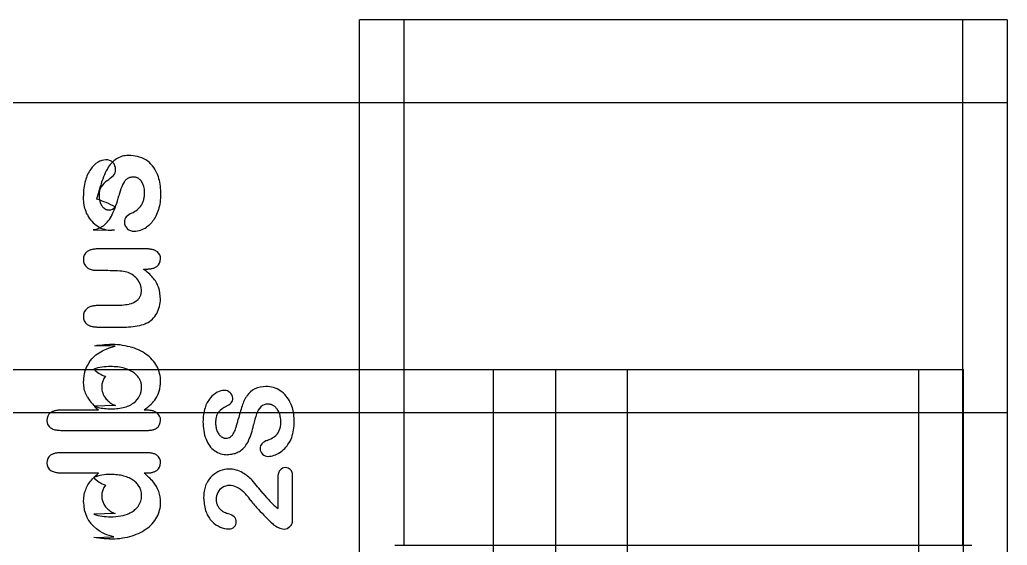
# Model space of a CAD drawing. Extents: x 0 to 171, y 0 to 414.
# Drawn here: x 122.68 to 144.65, y 181.44 to 193.13 of the extents above; entities that cross this region are included whole.
import ezdxf

# ---------------------------------------------------------------- set-up
doc = ezdxf.new("R2010")
doc.units = 0
doc.layers.add('-15N-THT. THIẾT BỊ ĐÓNG MỞ', color=40, linetype='CONTINUOUS')

# ---------------------------------------------------------------- blocks, each defined once
blk = doc.blocks.new('06 - N - SC VSD ATV630U75~D11N4')
at = {"layer": '-15N-THT. THIẾT BỊ ĐÓNG MỞ'}
for p, q in [((44.734, -13.819), (44.734, -13.819)), ((59.15, -13.819), (44.734, -13.819)), ((44.734, -40.166), (44.734, -13.819)), ((45.728, -25.513), (45.728, -13.819)), ((58.156, -13.819), (58.156, -25.513)), ((59.15, -13.819), (59.15, -13.819)), ((59.15, -13.819), (59.15, -37.18)), ((59.15, -15.669), (-59.15, -15.669)), ((59.15, -15.669), (59.15, -15.669)), ((39.33, -16.916), (39.33, -16.916)), ((39.596, -16.84), (39.596, -16.84)), ((38.919, -16.989), (38.919, -16.989)), ((39.095, -16.935), (39.095, -16.935)), ((39.126, -17.136), (39.126, -17.136)), ((39.249, -16.993), (39.249, -16.993)), ((39.983, -16.94), (39.983, -16.94)), ((38.755, -17.145), (38.755, -17.145)), ((39.261, -17.283), (39.261, -17.283)), ((39.309, -17.153), (39.309, -17.153)), ((39.566, -17.358), (39.556, -17.365)), ((39.576, -17.352), (39.566, -17.358)), ((39.587, -17.346), (39.576, -17.352)), ((39.598, -17.341), (39.587, -17.346)), ((39.61, -17.336), (39.598, -17.341)), ((39.622, -17.332), (39.61, -17.336)), ((39.634, -17.329), (39.622, -17.332)), ((39.647, -17.326), (39.634, -17.329)), ((39.66, -17.323), (39.647, -17.326)), ((39.674, -17.321), (39.66, -17.323)), ((39.688, -17.32), (39.674, -17.321)), ((39.702, -17.319), (39.688, -17.32)), ((39.716, -17.319), (39.702, -17.319)), ((39.728, -17.319), (39.716, -17.319)), ((39.716, -17.319), (39.716, -17.319)), ((39.741, -17.321), (39.728, -17.319)), ((39.753, -17.323), (39.741, -17.321)), ((39.766, -17.326), (39.753, -17.323)), ((39.778, -17.33), (39.766, -17.326)), ((39.79, -17.335), (39.778, -17.33)), ((39.801, -17.341), (39.79, -17.335)), ((39.813, -17.347), (39.801, -17.341)), ((39.824, -17.354), (39.813, -17.347)), ((39.834, -17.363), (39.824, -17.354)), ((40.227, -17.233), (40.242, -17.271)), ((40.227, -17.233), (40.227, -17.233)), ((40.242, -17.271), (40.256, -17.31)), ((40.256, -17.31), (40.267, -17.35)), ((40.267, -17.35), (40.278, -17.392)), ((38.637, -17.398), (38.637, -17.398)), ((38.972, -17.565), (38.965, -17.582)), ((38.98, -17.55), (38.972, -17.565)), ((38.979, -17.508), (38.979, -17.508)), ((38.989, -17.535), (38.98, -17.55)), ((38.989, -17.535), (38.989, -17.535)), ((39.117, -17.404), (39.117, -17.404)), ((39.446, -17.536), (39.428, -17.582)), ((39.465, -17.492), (39.446, -17.536)), ((39.485, -17.452), (39.465, -17.492)), ((39.506, -17.418), (39.485, -17.452)), ((39.513, -17.408), (39.506, -17.418)), ((39.506, -17.418), (39.506, -17.418)), ((39.521, -17.398), (39.513, -17.408)), ((39.529, -17.389), (39.521, -17.398)), ((39.537, -17.381), (39.529, -17.389)), ((39.546, -17.373), (39.537, -17.381)), ((39.556, -17.365), (39.546, -17.373)), ((39.845, -17.372), (39.834, -17.363)), ((39.855, -17.381), (39.845, -17.372)), ((39.865, -17.392), (39.855, -17.381)), ((39.875, -17.403), (39.865, -17.392)), ((39.884, -17.414), (39.875, -17.403)), ((39.884, -17.414), (39.884, -17.414)), ((40.278, -17.392), (40.287, -17.434)), ((40.287, -17.434), (40.294, -17.477)), ((40.294, -17.477), (40.3, -17.521)), ((40.3, -17.521), (40.304, -17.565)), ((40.304, -17.565), (40.307, -17.61)), ((38.593, -17.781), (38.592, -17.74)), ((38.592, -17.74), (38.592, -17.74)), ((38.595, -17.822), (38.593, -17.781)), ((38.942, -17.697), (38.941, -17.719)), ((38.941, -17.719), (38.941, -17.74)), ((38.941, -17.74), (38.941, -17.74)), ((38.944, -17.677), (38.942, -17.697)), ((38.946, -17.656), (38.944, -17.677)), ((38.95, -17.636), (38.946, -17.656)), ((38.954, -17.618), (38.95, -17.636)), ((38.959, -17.599), (38.954, -17.618)), ((38.965, -17.582), (38.959, -17.599)), ((39.395, -17.685), (39.379, -17.74)), ((39.379, -17.74), (39.379, -17.74)), ((39.411, -17.632), (39.395, -17.685)), ((39.428, -17.582), (39.411, -17.632)), ((39.941, -17.805), (39.945, -17.785)), ((39.945, -17.785), (39.948, -17.765)), ((39.948, -17.765), (39.951, -17.744)), ((39.951, -17.744), (39.953, -17.722)), ((39.953, -17.722), (39.955, -17.7)), ((39.955, -17.678), (39.956, -17.656)), ((39.955, -17.7), (39.955, -17.678)), ((39.956, -17.656), (39.956, -17.656)), ((40.307, -17.791), (40.304, -17.835)), ((40.307, -17.61), (40.309, -17.656)), ((40.309, -17.747), (40.307, -17.791)), ((40.309, -17.656), (40.31, -17.702)), ((40.31, -17.702), (40.309, -17.747)), ((40.31, -17.702), (40.31, -17.702)), ((38.599, -17.862), (38.595, -17.822)), ((38.603, -17.902), (38.599, -17.862)), ((38.61, -17.941), (38.603, -17.902)), ((38.618, -17.979), (38.61, -17.941)), ((38.627, -18.016), (38.618, -17.979)), ((38.638, -18.052), (38.627, -18.016)), ((38.89, -17.811), (38.89, -17.811)), ((39.004, -17.962), (39.011, -17.971)), ((39.004, -17.962), (39.004, -17.962)), ((39.011, -17.971), (39.017, -17.979)), ((39.017, -17.979), (39.024, -17.987)), ((39.024, -17.987), (39.031, -17.994)), ((39.031, -17.994), (39.039, -18.001)), ((39.039, -18.001), (39.046, -18.008)), ((39.046, -18.008), (39.054, -18.014)), ((39.054, -18.014), (39.062, -18.02)), ((39.303, -17.985), (39.303, -17.985)), ((39.884, -17.944), (39.893, -17.929)), ((39.884, -17.944), (39.884, -17.944)), ((39.893, -17.929), (39.902, -17.913)), ((39.902, -17.913), (39.91, -17.897)), ((39.91, -17.897), (39.918, -17.88)), ((39.918, -17.88), (39.925, -17.862)), ((39.925, -17.862), (39.931, -17.844)), ((39.931, -17.844), (39.936, -17.825)), ((39.936, -17.825), (39.941, -17.805)), ((40.275, -18.003), (40.264, -18.043)), ((40.284, -17.962), (40.275, -18.003)), ((40.292, -17.921), (40.284, -17.962)), ((40.299, -17.878), (40.292, -17.921)), ((40.304, -17.835), (40.299, -17.878)), ((38.651, -18.088), (38.638, -18.052)), ((38.665, -18.123), (38.651, -18.088)), ((38.681, -18.156), (38.665, -18.123)), ((38.681, -18.156), (38.681, -18.156)), ((39.062, -18.02), (39.07, -18.025)), ((39.07, -18.025), (39.078, -18.03)), ((39.078, -18.03), (39.087, -18.034)), ((39.087, -18.034), (39.095, -18.038)), ((39.095, -18.038), (39.104, -18.041)), ((39.104, -18.041), (39.113, -18.044)), ((39.113, -18.044), (39.123, -18.046)), ((39.123, -18.046), (39.132, -18.048)), ((39.132, -18.048), (39.141, -18.049)), ((39.141, -18.049), (39.151, -18.05)), ((39.151, -18.05), (39.161, -18.05)), ((39.161, -18.05), (39.161, -18.05)), ((39.234, -18.154), (39.234, -18.154)), ((39.548, -18.203), (39.548, -18.203)), ((39.666, -18.123), (39.666, -18.123)), ((40.188, -18.218), (40.17, -18.247)), ((40.204, -18.188), (40.188, -18.218)), ((40.22, -18.156), (40.204, -18.188)), ((40.236, -18.119), (40.22, -18.156)), ((40.22, -18.156), (40.22, -18.156)), ((40.251, -18.082), (40.236, -18.119)), ((40.264, -18.043), (40.251, -18.082)), ((38.912, -18.416), (38.912, -18.416)), ((38.955, -18.455), (38.928, -18.467)), ((38.981, -18.441), (38.955, -18.455)), ((39.006, -18.426), (38.981, -18.441)), ((39.03, -18.409), (39.006, -18.426)), ((39.03, -18.409), (39.03, -18.409)), ((39.506, -18.322), (39.506, -18.322)), ((40.022, -18.418), (39.996, -18.436)), ((39.996, -18.436), (39.996, -18.436)), ((40.046, -18.398), (40.022, -18.418)), ((40.069, -18.376), (40.046, -18.398)), ((40.091, -18.353), (40.069, -18.376)), ((40.113, -18.329), (40.091, -18.353)), ((40.133, -18.303), (40.113, -18.329)), ((40.152, -18.276), (40.133, -18.303)), ((40.17, -18.247), (40.152, -18.276)), ((38.843, -18.492), (38.813, -18.497)), ((38.813, -18.497), (39.285, -18.501)), ((38.872, -18.485), (38.843, -18.492)), ((38.901, -18.477), (38.872, -18.485)), ((38.928, -18.467), (38.901, -18.477)), ((39.254, -18.503), (39.223, -18.504)), ((39.223, -18.504), (39.223, -18.504)), ((39.285, -18.501), (39.254, -18.503)), ((39.57, -18.468), (39.57, -18.468)), ((39.724, -18.525), (39.724, -18.525)), ((38.675, -18.979), (38.687, -18.97)), ((38.675, -18.979), (38.675, -18.979)), ((38.687, -18.97), (38.7, -18.962)), ((38.7, -18.962), (38.714, -18.954)), ((38.714, -18.954), (38.728, -18.947)), ((38.728, -18.947), (38.743, -18.94)), ((38.743, -18.94), (38.759, -18.935)), ((38.759, -18.935), (38.775, -18.93)), ((38.775, -18.93), (38.792, -18.926)), ((38.792, -18.926), (38.809, -18.922)), ((38.809, -18.922), (38.826, -18.919)), ((38.826, -18.919), (38.844, -18.916)), ((38.844, -18.916), (38.862, -18.915)), ((38.862, -18.915), (38.881, -18.913)), ((38.881, -18.913), (38.9, -18.913)), ((38.9, -18.913), (38.919, -18.912)), ((38.919, -18.912), (39.998, -18.912)), ((38.919, -18.912), (38.919, -18.912)), ((39.998, -18.912), (40.016, -18.913)), ((39.998, -18.912), (39.998, -18.912)), ((40.016, -18.913), (40.034, -18.913)), ((40.034, -18.913), (40.052, -18.914)), ((40.052, -18.914), (40.069, -18.916)), ((40.069, -18.916), (40.086, -18.918)), ((40.086, -18.918), (40.103, -18.921)), ((40.103, -18.921), (40.119, -18.925)), ((40.119, -18.925), (40.135, -18.929)), ((40.135, -18.929), (40.151, -18.934)), ((40.151, -18.934), (40.166, -18.939)), ((40.166, -18.939), (40.18, -18.945)), ((40.18, -18.945), (40.194, -18.952)), ((40.194, -18.952), (40.208, -18.96)), ((40.208, -18.96), (40.22, -18.968)), ((40.22, -18.968), (40.232, -18.977)), ((40.232, -18.977), (40.232, -18.977)), ((38.592, -19.155), (38.592, -19.155)), ((38.687, -19.343), (38.674, -19.334)), ((38.674, -19.334), (38.674, -19.334)), ((40.192, -19.333), (40.178, -19.34)), ((40.205, -19.325), (40.192, -19.333)), ((40.218, -19.317), (40.205, -19.325)), ((40.229, -19.308), (40.218, -19.317)), ((40.229, -19.308), (40.229, -19.308)), ((40.31, -19.141), (40.31, -19.141)), ((38.7, -19.352), (38.687, -19.343)), ((38.714, -19.36), (38.7, -19.352)), ((38.728, -19.368), (38.714, -19.36)), ((38.744, -19.374), (38.728, -19.368)), ((38.759, -19.38), (38.744, -19.374)), ((38.775, -19.385), (38.759, -19.38)), ((38.792, -19.389), (38.775, -19.385)), ((38.809, -19.393), (38.792, -19.389)), ((38.826, -19.396), (38.809, -19.393)), ((38.844, -19.398), (38.826, -19.396)), ((38.862, -19.4), (38.844, -19.398)), ((38.881, -19.401), (38.862, -19.4)), ((38.9, -19.402), (38.881, -19.401)), ((38.919, -19.402), (38.9, -19.402)), ((39.08, -19.402), (38.919, -19.402)), ((38.919, -19.402), (38.919, -19.402)), ((39.136, -19.402), (39.08, -19.402)), ((39.08, -19.402), (39.08, -19.402)), ((39.192, -19.403), (39.136, -19.402)), ((39.247, -19.404), (39.192, -19.403)), ((39.3, -19.406), (39.247, -19.404)), ((39.351, -19.409), (39.3, -19.406)), ((39.4, -19.412), (39.351, -19.409)), ((39.445, -19.417), (39.4, -19.412)), ((39.488, -19.422), (39.445, -19.417)), ((39.526, -19.429), (39.488, -19.422)), ((39.56, -19.436), (39.526, -19.429)), ((39.587, -19.445), (39.56, -19.436)), ((39.587, -19.445), (39.587, -19.445)), ((40.002, -19.373), (39.932, -19.373)), ((39.932, -19.373), (39.932, -19.373)), ((40.019, -19.373), (40.002, -19.373)), ((40.002, -19.373), (40.002, -19.373)), ((40.037, -19.372), (40.019, -19.373)), ((40.054, -19.371), (40.037, -19.372)), ((40.071, -19.369), (40.054, -19.371)), ((40.087, -19.367), (40.071, -19.369)), ((40.103, -19.364), (40.087, -19.367)), ((40.119, -19.36), (40.103, -19.364)), ((40.135, -19.356), (40.119, -19.36)), ((40.15, -19.351), (40.135, -19.356)), ((40.164, -19.346), (40.15, -19.351)), ((40.178, -19.34), (40.164, -19.346)), ((39.802, -19.604), (39.802, -19.604)), ((40.14, -19.559), (40.14, -19.559)), ((40.264, -19.771), (40.264, -19.771)), ((39.845, -19.997), (39.852, -19.984)), ((39.852, -19.984), (39.858, -19.972)), ((39.858, -19.972), (39.864, -19.959)), ((39.864, -19.959), (39.869, -19.945)), ((39.869, -19.945), (39.873, -19.931)), ((39.873, -19.931), (39.876, -19.916)), ((39.876, -19.916), (39.879, -19.901)), ((39.879, -19.901), (39.881, -19.886)), ((39.881, -19.886), (39.883, -19.87)), ((39.883, -19.854), (39.884, -19.838)), ((39.883, -19.87), (39.883, -19.854)), ((39.884, -19.838), (39.884, -19.838)), ((38.701, -20.223), (38.715, -20.215)), ((38.715, -20.215), (38.729, -20.208)), ((38.729, -20.208), (38.744, -20.201)), ((38.744, -20.201), (38.759, -20.196)), ((38.759, -20.196), (38.775, -20.191)), ((38.775, -20.191), (38.792, -20.186)), ((38.792, -20.186), (38.809, -20.182)), ((38.809, -20.182), (38.826, -20.179)), ((38.826, -20.179), (38.844, -20.177)), ((38.844, -20.177), (38.862, -20.175)), ((38.862, -20.175), (38.881, -20.174)), ((38.881, -20.174), (38.9, -20.173)), ((38.9, -20.173), (38.919, -20.173)), ((38.919, -20.173), (39.29, -20.173)), ((38.919, -20.173), (38.919, -20.173)), ((39.29, -20.173), (39.29, -20.173)), ((39.61, -20.145), (39.61, -20.145)), ((39.812, -20.041), (39.821, -20.031)), ((39.812, -20.041), (39.812, -20.041)), ((39.821, -20.031), (39.83, -20.02)), ((39.83, -20.02), (39.838, -20.009)), ((39.838, -20.009), (39.845, -19.997)), ((40.306, -20.034), (40.306, -20.034)), ((38.592, -20.421), (38.592, -20.421)), ((38.675, -20.242), (38.688, -20.232)), ((38.675, -20.242), (38.675, -20.242)), ((38.688, -20.232), (38.701, -20.223)), ((40.224, -20.354), (40.224, -20.354)), ((38.686, -20.607), (38.674, -20.598)), ((38.674, -20.598), (38.674, -20.598)), ((38.699, -20.616), (38.686, -20.607)), ((38.713, -20.624), (38.699, -20.616)), ((38.728, -20.631), (38.713, -20.624)), ((38.743, -20.637), (38.728, -20.631)), ((38.759, -20.643), (38.743, -20.637)), ((38.775, -20.647), (38.759, -20.643)), ((38.792, -20.652), (38.775, -20.647)), ((38.809, -20.655), (38.792, -20.652)), ((39.699, -20.654), (39.65, -20.658)), ((39.747, -20.648), (39.699, -20.654)), ((39.793, -20.64), (39.747, -20.648)), ((39.838, -20.63), (39.793, -20.64)), ((39.881, -20.619), (39.838, -20.63)), ((39.922, -20.605), (39.881, -20.619)), ((39.961, -20.59), (39.922, -20.605)), ((39.998, -20.572), (39.961, -20.59)), ((39.998, -20.572), (39.998, -20.572)), ((38.826, -20.658), (38.809, -20.655)), ((38.844, -20.66), (38.826, -20.658)), ((38.862, -20.662), (38.844, -20.66)), ((38.881, -20.663), (38.862, -20.662)), ((38.9, -20.664), (38.881, -20.663)), ((38.919, -20.664), (38.9, -20.664)), ((39.498, -20.664), (38.919, -20.664)), ((38.919, -20.664), (38.919, -20.664)), ((39.549, -20.664), (39.498, -20.664)), ((39.498, -20.664), (39.498, -20.664)), ((39.6, -20.662), (39.549, -20.664)), ((39.65, -20.658), (39.6, -20.662)), ((38.847, -21.073), (38.9, -21.064)), ((39.298, -21.084), (38.847, -21.073)), ((38.9, -21.064), (38.954, -21.057)), ((38.954, -21.057), (39.009, -21.051)), ((39.009, -21.051), (39.064, -21.047)), ((39.064, -21.047), (39.121, -21.045)), ((39.121, -21.045), (39.178, -21.044)), ((39.178, -21.044), (39.178, -21.044)), ((39.247, -21.097), (39.298, -21.084)), ((38.808, -21.336), (38.839, -21.307)), ((38.839, -21.307), (38.872, -21.279)), ((38.872, -21.279), (38.906, -21.253)), ((38.906, -21.253), (38.942, -21.229)), ((38.942, -21.229), (38.98, -21.206)), ((38.98, -21.206), (39.019, -21.185)), ((39.019, -21.185), (39.059, -21.165)), ((39.059, -21.165), (39.101, -21.147)), ((39.101, -21.147), (39.148, -21.128)), ((39.101, -21.147), (39.101, -21.147)), ((39.148, -21.128), (39.197, -21.111)), ((39.197, -21.111), (39.247, -21.097)), ((39.634, -21.102), (39.634, -21.102)), ((39.992, -21.265), (39.992, -21.265)), ((38.727, -21.433), (38.752, -21.399)), ((38.727, -21.433), (38.727, -21.433)), ((38.752, -21.399), (38.779, -21.367)), ((38.779, -21.367), (38.808, -21.336)), ((40.227, -21.529), (40.227, -21.529)), ((15.884, -21.599), (58.179, -21.599)), ((38.824, -21.594), (38.824, -21.594)), ((39.087, -21.752), (39.087, -21.752)), ((39.196, -21.537), (39.196, -21.537)), ((39.237, -21.538), (39.196, -21.537)), ((39.277, -21.539), (39.237, -21.538)), ((39.317, -21.542), (39.277, -21.539)), ((39.356, -21.546), (39.317, -21.542)), ((39.394, -21.551), (39.356, -21.546)), ((39.431, -21.557), (39.394, -21.551)), ((39.467, -21.565), (39.431, -21.557)), ((39.502, -21.574), (39.467, -21.565)), ((39.536, -21.584), (39.502, -21.574)), ((39.568, -21.595), (39.536, -21.584)), ((39.599, -21.608), (39.568, -21.595)), ((39.629, -21.623), (39.599, -21.608)), ((39.658, -21.638), (39.629, -21.623)), ((39.685, -21.655), (39.658, -21.638)), ((39.71, -21.672), (39.685, -21.655)), ((39.71, -21.672), (39.71, -21.672)), ((39.727, -21.686), (39.71, -21.672)), ((39.744, -21.7), (39.727, -21.686)), ((39.76, -21.715), (39.744, -21.7)), ((39.775, -21.73), (39.76, -21.715)), ((39.79, -21.745), (39.775, -21.73)), ((39.804, -21.761), (39.79, -21.745)), ((47.716, -36.512), (47.716, -21.599)), ((47.716, -21.599), (47.716, -21.599)), ((49.108, -36.512), (49.108, -21.599)), ((49.108, -21.599), (49.108, -21.599)), ((50.699, -21.599), (50.699, -21.599)), ((50.699, -36.512), (50.699, -21.599)), ((57.176, -21.599), (57.176, -21.599)), ((57.176, -21.599), (57.176, -36.512)), ((58.179, -36.512), (58.179, -21.599)), ((58.179, -21.599), (58.179, -21.599)), ((38.596, -21.861), (38.596, -21.861)), ((38.597, -21.897), (38.596, -21.861)), ((38.599, -21.933), (38.597, -21.897)), ((38.602, -21.967), (38.599, -21.933)), ((38.607, -22.001), (38.602, -21.967)), ((39.816, -21.777), (39.804, -21.761)), ((39.828, -21.793), (39.816, -21.777)), ((39.838, -21.809), (39.828, -21.793)), ((39.848, -21.826), (39.838, -21.809)), ((39.856, -21.844), (39.848, -21.826)), ((39.864, -21.861), (39.856, -21.844)), ((39.87, -21.879), (39.864, -21.861)), ((39.875, -21.897), (39.87, -21.879)), ((39.88, -21.915), (39.875, -21.897)), ((39.883, -21.934), (39.88, -21.915)), ((39.886, -21.953), (39.883, -21.934)), ((39.887, -21.972), (39.886, -21.953)), ((39.888, -21.991), (39.887, -21.972)), ((40.31, -21.867), (40.31, -21.867)), ((38.613, -22.035), (38.607, -22.001)), ((38.621, -22.068), (38.613, -22.035)), ((38.63, -22.1), (38.621, -22.068)), ((38.641, -22.131), (38.63, -22.1)), ((38.653, -22.161), (38.641, -22.131)), ((38.667, -22.19), (38.653, -22.161)), ((38.682, -22.218), (38.667, -22.19)), ((39.001, -21.991), (39.001, -21.991)), ((39.888, -21.991), (39.888, -21.991)), ((40.28, -22.081), (40.28, -22.081)), ((41.573, -22.108), (41.573, -22.108)), ((41.731, -22.067), (41.731, -22.067)), ((41.86, -22.118), (41.86, -22.118)), ((42.237, -22.182), (42.237, -22.182)), ((42.406, -22.035), (42.406, -22.035)), ((42.656, -21.982), (42.656, -21.982)), ((42.975, -22.074), (42.975, -22.074)), ((38.682, -22.218), (38.682, -22.218)), ((39.304, -22.403), (38.829, -22.415)), ((39.086, -22.242), (39.086, -22.242)), ((39.086, -22.242), (39.102, -22.261)), ((39.102, -22.261), (39.12, -22.28)), ((39.12, -22.28), (39.139, -22.299)), ((39.139, -22.299), (39.159, -22.316)), ((39.159, -22.316), (39.18, -22.333)), ((39.18, -22.333), (39.203, -22.349)), ((39.203, -22.349), (39.226, -22.364)), ((39.226, -22.364), (39.251, -22.378)), ((39.251, -22.378), (39.277, -22.391)), ((39.277, -22.391), (39.304, -22.403)), ((39.576, -22.42), (39.607, -22.407)), ((39.607, -22.407), (39.636, -22.393)), ((39.636, -22.393), (39.663, -22.378)), ((39.663, -22.378), (39.689, -22.362)), ((39.689, -22.362), (39.714, -22.344)), ((39.714, -22.344), (39.714, -22.344)), ((40.1, -22.371), (40.1, -22.371)), ((40.202, -22.25), (40.202, -22.25)), ((41.418, -22.234), (41.418, -22.234)), ((41.882, -22.346), (41.882, -22.346)), ((41.916, -22.242), (41.916, -22.242)), ((42.124, -22.41), (42.124, -22.41)), ((42.711, -22.373), (42.698, -22.373)), ((42.698, -22.373), (42.698, -22.373)), ((42.724, -22.374), (42.711, -22.373)), ((42.736, -22.376), (42.724, -22.374)), ((42.749, -22.378), (42.736, -22.376)), ((42.761, -22.38), (42.749, -22.378)), ((42.773, -22.384), (42.761, -22.38)), ((42.784, -22.388), (42.773, -22.384)), ((42.795, -22.392), (42.784, -22.388)), ((42.806, -22.398), (42.795, -22.392)), ((42.817, -22.404), (42.806, -22.398)), ((42.828, -22.41), (42.817, -22.404)), ((42.838, -22.417), (42.828, -22.41)), ((43.196, -22.341), (43.21, -22.375)), ((43.196, -22.341), (43.196, -22.341)), ((43.21, -22.375), (43.223, -22.41)), ((43.223, -22.41), (43.235, -22.446)), ((-59.15, -22.557), (59.15, -22.557)), ((37.863, -22.562), (37.875, -22.554)), ((37.863, -22.562), (37.863, -22.562)), ((37.875, -22.554), (37.887, -22.546)), ((37.887, -22.546), (37.901, -22.539)), ((37.901, -22.539), (37.914, -22.532)), ((37.914, -22.532), (37.928, -22.527)), ((37.928, -22.527), (37.943, -22.521)), ((37.943, -22.521), (37.958, -22.517)), ((37.958, -22.517), (37.974, -22.513)), ((37.974, -22.513), (37.99, -22.509)), ((37.99, -22.509), (38.006, -22.507)), ((38.006, -22.507), (38.023, -22.504)), ((38.023, -22.504), (38.04, -22.503)), ((38.04, -22.503), (38.057, -22.501)), ((38.057, -22.501), (38.075, -22.501)), ((38.075, -22.501), (38.092, -22.501)), ((38.092, -22.501), (38.927, -22.501)), ((38.092, -22.501), (38.092, -22.501)), ((38.829, -22.415), (38.829, -22.415)), ((38.829, -22.415), (38.86, -22.426)), ((38.86, -22.426), (38.891, -22.436)), ((38.891, -22.436), (38.924, -22.445)), ((38.924, -22.445), (38.957, -22.453)), ((38.927, -22.501), (38.927, -22.501)), ((38.957, -22.453), (38.991, -22.459)), ((38.991, -22.459), (39.026, -22.465)), ((39.026, -22.465), (39.061, -22.469)), ((39.061, -22.469), (39.098, -22.473)), ((39.098, -22.473), (39.135, -22.475)), ((39.135, -22.475), (39.173, -22.477)), ((39.173, -22.477), (39.212, -22.477)), ((39.212, -22.477), (39.212, -22.477)), ((39.212, -22.477), (39.252, -22.477)), ((39.252, -22.477), (39.291, -22.475)), ((39.291, -22.475), (39.33, -22.472)), ((39.33, -22.472), (39.368, -22.469)), ((39.368, -22.469), (39.406, -22.464)), ((39.406, -22.464), (39.442, -22.458)), ((39.442, -22.458), (39.477, -22.45)), ((39.477, -22.45), (39.511, -22.441)), ((39.511, -22.441), (39.545, -22.431)), ((39.545, -22.431), (39.576, -22.42)), ((39.944, -22.501), (39.998, -22.501)), ((39.944, -22.501), (39.944, -22.501)), ((39.998, -22.501), (40.016, -22.501)), ((39.998, -22.501), (39.998, -22.501)), ((40.016, -22.501), (40.034, -22.502)), ((40.034, -22.502), (40.052, -22.503)), ((40.052, -22.503), (40.069, -22.505)), ((40.069, -22.505), (40.086, -22.507)), ((40.086, -22.507), (40.103, -22.51)), ((40.103, -22.51), (40.119, -22.514)), ((40.119, -22.514), (40.135, -22.518)), ((40.135, -22.518), (40.151, -22.523)), ((40.151, -22.523), (40.166, -22.529)), ((40.166, -22.529), (40.18, -22.535)), ((40.18, -22.535), (40.194, -22.542)), ((40.194, -22.542), (40.207, -22.55)), ((40.207, -22.55), (40.219, -22.559)), ((40.219, -22.559), (40.231, -22.568)), ((40.231, -22.568), (40.231, -22.568)), ((41.299, -22.453), (41.299, -22.453)), ((41.557, -22.63), (41.552, -22.645)), ((41.562, -22.614), (41.557, -22.63)), ((41.568, -22.6), (41.562, -22.614)), ((41.575, -22.586), (41.568, -22.6)), ((41.582, -22.573), (41.575, -22.586)), ((41.59, -22.561), (41.582, -22.573)), ((41.598, -22.55), (41.59, -22.561)), ((41.598, -22.55), (41.598, -22.55)), ((41.77, -22.421), (41.77, -22.421)), ((42.448, -22.586), (42.448, -22.586)), ((42.541, -22.433), (42.541, -22.433)), ((42.849, -22.425), (42.838, -22.417)), ((42.858, -22.434), (42.849, -22.425)), ((42.868, -22.443), (42.858, -22.434)), ((42.877, -22.452), (42.868, -22.443)), ((42.886, -22.462), (42.877, -22.452)), ((42.895, -22.472), (42.886, -22.462)), ((42.904, -22.483), (42.895, -22.472)), ((42.918, -22.504), (42.904, -22.483)), ((42.904, -22.483), (42.904, -22.483)), ((42.931, -22.526), (42.918, -22.504)), ((42.943, -22.549), (42.931, -22.526)), ((42.953, -22.573), (42.943, -22.549)), ((42.962, -22.598), (42.953, -22.573)), ((42.969, -22.625), (42.962, -22.598)), ((42.975, -22.652), (42.969, -22.625)), ((43.235, -22.446), (43.245, -22.483)), ((43.245, -22.483), (43.253, -22.52)), ((43.253, -22.52), (43.26, -22.558)), ((43.26, -22.558), (43.266, -22.597)), ((43.266, -22.597), (43.27, -22.637)), ((59.15, -22.557), (59.15, -22.557)), ((37.78, -22.736), (37.78, -22.736)), ((40.31, -22.736), (40.31, -22.736)), ((41.254, -22.763), (41.254, -22.763)), ((41.536, -22.771), (41.535, -22.79)), ((41.535, -22.79), (41.536, -22.816)), ((41.535, -22.79), (41.535, -22.79)), ((41.538, -22.733), (41.536, -22.752)), ((41.536, -22.752), (41.536, -22.771)), ((41.536, -22.816), (41.538, -22.842)), ((41.539, -22.714), (41.538, -22.733)), ((41.538, -22.842), (41.54, -22.867)), ((41.542, -22.696), (41.539, -22.714)), ((41.544, -22.679), (41.542, -22.696)), ((41.548, -22.662), (41.544, -22.679)), ((41.552, -22.645), (41.548, -22.662)), ((42.038, -22.709), (42.038, -22.709)), ((42.38, -22.837), (42.38, -22.837)), ((42.979, -22.68), (42.975, -22.652)), ((42.983, -22.709), (42.979, -22.68)), ((42.984, -22.739), (42.983, -22.709)), ((42.985, -22.769), (42.984, -22.739)), ((42.985, -22.769), (42.985, -22.769)), ((43.27, -22.637), (43.273, -22.677)), ((43.273, -22.677), (43.275, -22.717)), ((43.275, -22.806), (43.273, -22.854)), ((43.275, -22.717), (43.276, -22.758)), ((43.276, -22.758), (43.275, -22.806)), ((43.276, -22.758), (43.276, -22.758)), ((37.884, -22.917), (37.866, -22.906)), ((37.866, -22.906), (37.866, -22.906)), ((37.903, -22.927), (37.884, -22.917)), ((37.923, -22.936), (37.903, -22.927)), ((37.945, -22.943), (37.923, -22.936)), ((37.967, -22.949), (37.945, -22.943)), ((37.991, -22.954), (37.967, -22.949)), ((38.015, -22.958), (37.991, -22.954)), ((38.039, -22.961), (38.015, -22.958)), ((38.064, -22.963), (38.039, -22.961)), ((38.09, -22.965), (38.064, -22.963)), ((38.116, -22.965), (38.09, -22.965)), ((39.998, -22.965), (38.116, -22.965)), ((38.116, -22.965), (38.116, -22.965)), ((40.016, -22.965), (39.998, -22.965)), ((39.998, -22.965), (39.998, -22.965)), ((40.034, -22.964), (40.016, -22.965)), ((40.052, -22.963), (40.034, -22.964)), ((40.069, -22.961), (40.052, -22.963)), ((40.086, -22.959), (40.069, -22.961)), ((40.103, -22.957), (40.086, -22.959)), ((40.119, -22.953), (40.103, -22.957)), ((40.135, -22.95), (40.119, -22.953)), ((40.151, -22.945), (40.135, -22.95)), ((40.166, -22.94), (40.151, -22.945)), ((40.18, -22.934), (40.166, -22.94)), ((40.194, -22.928), (40.18, -22.934)), ((40.207, -22.92), (40.194, -22.928)), ((40.22, -22.912), (40.207, -22.92)), ((40.231, -22.903), (40.22, -22.912)), ((40.231, -22.903), (40.231, -22.903)), ((41.54, -22.867), (41.544, -22.891)), ((41.544, -22.891), (41.549, -22.915)), ((41.549, -22.915), (41.555, -22.938)), ((41.555, -22.938), (41.563, -22.96)), ((41.563, -22.96), (41.571, -22.982)), ((41.571, -22.982), (41.581, -23.002)), ((41.581, -23.002), (41.592, -23.02)), ((41.592, -23.02), (41.603, -23.038)), ((41.603, -23.038), (41.612, -23.05)), ((41.603, -23.038), (41.603, -23.038)), ((41.612, -23.05), (41.621, -23.06)), ((41.621, -23.06), (41.63, -23.071)), ((41.63, -23.071), (41.64, -23.08)), ((41.94, -23.012), (41.94, -23.012)), ((41.988, -22.898), (41.988, -22.898)), ((42.945, -22.976), (42.945, -22.976)), ((43.246, -23.035), (43.234, -23.078)), ((43.255, -22.991), (43.246, -23.035)), ((43.263, -22.946), (43.255, -22.991)), ((43.269, -22.901), (43.263, -22.946)), ((43.273, -22.854), (43.269, -22.901)), ((41.322, -23.156), (41.322, -23.156)), ((41.64, -23.08), (41.65, -23.089)), ((41.65, -23.089), (41.66, -23.097)), ((41.66, -23.097), (41.671, -23.104)), ((41.671, -23.104), (41.682, -23.111)), ((41.682, -23.111), (41.693, -23.116)), ((41.693, -23.116), (41.704, -23.121)), ((41.704, -23.121), (41.716, -23.125)), ((41.716, -23.125), (41.728, -23.128)), ((41.728, -23.128), (41.74, -23.13)), ((41.74, -23.13), (41.752, -23.131)), ((41.752, -23.131), (41.765, -23.132)), ((41.765, -23.132), (41.765, -23.132)), ((41.866, -23.1), (41.866, -23.1)), ((42.265, -23.19), (42.265, -23.19)), ((42.566, -23.253), (42.566, -23.253)), ((42.685, -23.179), (42.685, -23.179)), ((42.841, -23.098), (42.841, -23.098)), ((43.187, -23.198), (43.167, -23.236)), ((43.167, -23.236), (43.167, -23.236)), ((43.205, -23.16), (43.187, -23.198)), ((43.22, -23.12), (43.205, -23.16)), ((43.234, -23.078), (43.22, -23.12)), ((37.86, -23.509), (37.872, -23.5)), ((37.86, -23.509), (37.86, -23.509)), ((37.872, -23.5), (37.885, -23.493)), ((37.885, -23.493), (37.898, -23.485)), ((37.898, -23.485), (37.912, -23.479)), ((37.912, -23.479), (37.926, -23.473)), ((37.926, -23.473), (37.941, -23.468)), ((37.941, -23.468), (37.956, -23.464)), ((37.956, -23.464), (37.972, -23.46)), ((37.972, -23.46), (37.988, -23.456)), ((37.988, -23.456), (38.005, -23.454)), ((38.005, -23.454), (38.022, -23.451)), ((38.022, -23.451), (38.039, -23.45)), ((38.039, -23.45), (38.057, -23.448)), ((38.057, -23.448), (38.074, -23.448)), ((38.074, -23.448), (38.092, -23.448)), ((38.092, -23.448), (39.998, -23.448)), ((38.092, -23.448), (38.092, -23.448)), ((39.998, -23.448), (40.016, -23.448)), ((39.998, -23.448), (39.998, -23.448)), ((40.016, -23.448), (40.034, -23.448)), ((40.034, -23.448), (40.052, -23.45)), ((40.052, -23.45), (40.069, -23.451)), ((40.069, -23.451), (40.086, -23.454)), ((40.086, -23.454), (40.103, -23.456)), ((40.103, -23.456), (40.119, -23.46)), ((40.119, -23.46), (40.135, -23.464)), ((40.135, -23.464), (40.151, -23.469)), ((40.151, -23.469), (40.166, -23.474)), ((40.166, -23.474), (40.18, -23.48)), ((40.18, -23.48), (40.194, -23.487)), ((40.194, -23.487), (40.208, -23.495)), ((40.208, -23.495), (40.22, -23.503)), ((40.22, -23.503), (40.232, -23.512)), ((41.514, -23.41), (41.514, -23.41)), ((41.83, -23.498), (41.801, -23.498)), ((41.801, -23.498), (41.801, -23.498)), ((41.858, -23.496), (41.83, -23.498)), ((41.886, -23.493), (41.858, -23.496)), ((41.913, -23.488), (41.886, -23.493)), ((41.94, -23.482), (41.913, -23.488)), ((41.966, -23.475), (41.94, -23.482)), ((41.992, -23.466), (41.966, -23.475)), ((42.016, -23.456), (41.992, -23.466)), ((42.04, -23.444), (42.016, -23.456)), ((42.063, -23.431), (42.04, -23.444)), ((42.085, -23.416), (42.063, -23.431)), ((42.085, -23.416), (42.085, -23.416)), ((42.526, -23.358), (42.526, -23.358)), ((42.578, -23.486), (42.578, -23.486)), ((42.957, -23.453), (42.957, -23.453)), ((37.78, -23.68), (37.78, -23.68)), ((40.232, -23.512), (40.232, -23.512)), ((40.31, -23.68), (40.31, -23.68)), ((42.701, -23.536), (42.701, -23.536)), ((37.885, -23.864), (37.867, -23.852)), ((37.867, -23.852), (37.867, -23.852)), ((37.904, -23.874), (37.885, -23.864)), ((37.925, -23.882), (37.904, -23.874)), ((37.947, -23.89), (37.925, -23.882)), ((37.969, -23.896), (37.947, -23.89)), ((37.993, -23.901), (37.969, -23.896)), ((38.017, -23.905), (37.993, -23.901)), ((38.042, -23.908), (38.017, -23.905)), ((38.068, -23.91), (38.042, -23.908)), ((38.094, -23.912), (38.068, -23.91)), ((38.12, -23.912), (38.094, -23.912)), ((38.927, -23.912), (38.12, -23.912)), ((38.12, -23.912), (38.12, -23.912)), ((38.872, -23.96), (38.899, -23.936)), ((38.899, -23.936), (38.927, -23.912)), ((38.927, -23.912), (38.927, -23.912)), ((39.196, -23.939), (39.196, -23.939)), ((39.235, -23.94), (39.196, -23.939)), ((39.274, -23.941), (39.235, -23.94)), ((39.312, -23.943), (39.274, -23.941)), ((39.35, -23.947), (39.312, -23.943)), ((39.386, -23.952), (39.35, -23.947)), ((39.998, -23.912), (39.944, -23.912)), ((39.944, -23.912), (39.944, -23.912)), ((40.016, -23.912), (39.998, -23.912)), ((39.998, -23.912), (39.998, -23.912)), ((40.033, -23.911), (40.016, -23.912)), ((40.051, -23.91), (40.033, -23.911)), ((40.068, -23.908), (40.051, -23.91)), ((40.085, -23.906), (40.068, -23.908)), ((40.101, -23.903), (40.085, -23.906)), ((40.117, -23.899), (40.101, -23.903)), ((40.133, -23.895), (40.117, -23.899)), ((40.149, -23.89), (40.133, -23.895)), ((40.163, -23.885), (40.149, -23.89)), ((40.178, -23.879), (40.163, -23.885)), ((40.192, -23.872), (40.178, -23.879)), ((40.205, -23.864), (40.192, -23.872)), ((40.217, -23.856), (40.205, -23.864)), ((40.229, -23.847), (40.217, -23.856)), ((40.229, -23.847), (40.229, -23.847)), ((41.63, -23.858), (41.63, -23.858)), ((41.833, -23.818), (41.833, -23.818)), ((42.134, -23.901), (42.134, -23.901)), ((42.929, -23.962), (42.93, -23.95)), ((42.93, -23.95), (42.932, -23.939)), ((42.932, -23.939), (42.934, -23.928)), ((42.934, -23.928), (42.936, -23.917)), ((42.936, -23.917), (42.939, -23.906)), ((42.939, -23.906), (42.942, -23.896)), ((42.942, -23.896), (42.946, -23.885)), ((42.946, -23.885), (42.95, -23.876)), ((42.95, -23.876), (42.955, -23.866)), ((42.955, -23.866), (42.96, -23.857)), ((42.96, -23.857), (42.965, -23.848)), ((42.965, -23.848), (42.971, -23.84)), ((42.971, -23.84), (42.971, -23.84)), ((43.086, -23.785), (43.086, -23.785)), ((43.197, -23.829), (43.204, -23.835)), ((43.197, -23.829), (43.197, -23.829)), ((43.204, -23.835), (43.209, -23.842)), ((43.209, -23.842), (43.215, -23.849)), ((43.215, -23.849), (43.219, -23.857)), ((43.219, -23.857), (43.224, -23.865)), ((43.224, -23.865), (43.227, -23.873)), ((43.227, -23.873), (43.231, -23.882)), ((43.231, -23.882), (43.234, -23.891)), ((43.234, -23.891), (43.236, -23.9)), ((43.236, -23.9), (43.238, -23.909)), ((43.238, -23.909), (43.24, -23.919)), ((43.24, -23.919), (43.241, -23.929)), ((43.241, -23.929), (43.242, -23.939)), ((43.242, -23.939), (43.242, -23.949)), ((43.242, -23.949), (43.242, -23.96)), ((38.679, -24.196), (38.695, -24.169)), ((38.695, -24.169), (38.713, -24.141)), ((38.713, -24.141), (38.732, -24.114)), ((38.732, -24.114), (38.752, -24.087)), ((38.752, -24.087), (38.774, -24.061)), ((38.774, -24.061), (38.797, -24.035)), ((38.797, -24.035), (38.821, -24.01)), ((38.821, -24.01), (38.846, -23.985)), ((38.822, -24.004), (38.822, -24.004)), ((38.846, -23.985), (38.872, -23.96)), ((39.422, -23.957), (39.386, -23.952)), ((39.456, -23.964), (39.422, -23.957)), ((39.49, -23.972), (39.456, -23.964)), ((39.522, -23.982), (39.49, -23.972)), ((39.554, -23.992), (39.522, -23.982)), ((39.584, -24.004), (39.554, -23.992)), ((39.584, -24.004), (39.584, -24.004)), ((39.61, -24.015), (39.584, -24.004)), ((39.636, -24.028), (39.61, -24.015)), ((39.661, -24.041), (39.636, -24.028)), ((39.684, -24.055), (39.661, -24.041)), ((39.707, -24.07), (39.684, -24.055)), ((39.728, -24.085), (39.707, -24.07)), ((39.748, -24.102), (39.728, -24.085)), ((39.766, -24.119), (39.748, -24.102)), ((39.784, -24.137), (39.766, -24.119)), ((39.799, -24.156), (39.784, -24.137)), ((39.814, -24.175), (39.799, -24.156)), ((40.15, -24.108), (40.15, -24.108)), ((41.318, -24.189), (41.328, -24.16)), ((41.328, -24.16), (41.34, -24.132)), ((41.34, -24.132), (41.34, -24.132)), ((41.457, -23.968), (41.457, -23.968)), ((42.346, -24.068), (42.346, -24.068)), ((42.928, -23.974), (42.929, -23.962)), ((42.928, -23.986), (42.928, -23.974)), ((42.928, -23.998), (42.928, -23.986)), ((42.928, -24.695), (42.928, -23.998)), ((42.928, -23.998), (42.928, -23.998)), ((43.242, -23.96), (43.242, -24.941)), ((43.242, -23.96), (43.242, -23.96)), ((38.607, -24.415), (38.613, -24.381)), ((38.613, -24.381), (38.62, -24.348)), ((38.62, -24.348), (38.629, -24.316)), ((38.629, -24.316), (38.639, -24.285)), ((38.639, -24.285), (38.651, -24.254)), ((38.651, -24.254), (38.664, -24.225)), ((38.664, -24.225), (38.679, -24.196)), ((38.679, -24.196), (38.679, -24.196)), ((39.085, -24.177), (39.085, -24.177)), ((39.814, -24.175), (39.814, -24.175)), ((40.269, -24.317), (40.269, -24.317)), ((41.277, -24.412), (41.28, -24.378)), ((41.28, -24.378), (41.283, -24.345)), ((41.283, -24.345), (41.288, -24.313)), ((41.288, -24.313), (41.293, -24.281)), ((41.293, -24.281), (41.3, -24.249)), ((41.3, -24.249), (41.308, -24.219)), ((41.308, -24.219), (41.318, -24.189)), ((41.584, -24.336), (41.584, -24.336)), ((41.689, -24.225), (41.689, -24.225)), ((41.841, -24.184), (41.841, -24.184)), ((42.002, -24.222), (42.002, -24.222)), ((42.162, -24.333), (42.162, -24.333)), ((42.586, -24.354), (42.626, -24.402)), ((42.586, -24.354), (42.586, -24.354)), ((38.596, -24.555), (38.596, -24.555)), ((38.597, -24.519), (38.599, -24.484)), ((38.596, -24.555), (38.597, -24.519)), ((38.599, -24.484), (38.602, -24.449)), ((38.602, -24.449), (38.607, -24.415)), ((39.001, -24.414), (39.001, -24.414)), ((39.888, -24.411), (39.888, -24.411)), ((40.31, -24.562), (40.31, -24.562)), ((41.275, -24.48), (41.276, -24.445)), ((41.275, -24.48), (41.275, -24.48)), ((41.276, -24.445), (41.277, -24.412)), ((41.546, -24.488), (41.547, -24.506)), ((41.546, -24.488), (41.546, -24.488)), ((41.547, -24.506), (41.548, -24.523)), ((41.548, -24.523), (41.55, -24.54)), ((41.55, -24.54), (41.553, -24.557)), ((41.553, -24.557), (41.557, -24.574)), ((41.557, -24.574), (41.561, -24.59)), ((41.561, -24.59), (41.567, -24.606)), ((41.567, -24.606), (41.573, -24.622)), ((42.316, -24.515), (42.316, -24.515)), ((42.626, -24.402), (42.665, -24.448)), ((42.665, -24.448), (42.703, -24.491)), ((42.703, -24.491), (42.74, -24.532)), ((42.74, -24.532), (42.776, -24.569)), ((42.776, -24.569), (42.809, -24.602)), ((42.809, -24.602), (42.841, -24.63)), ((39.303, -24.81), (38.828, -24.821)), ((38.828, -24.821), (38.828, -24.821)), ((39.086, -24.656), (39.086, -24.656)), ((39.086, -24.656), (39.102, -24.675)), ((39.102, -24.675), (39.12, -24.694)), ((39.12, -24.694), (39.139, -24.711)), ((39.139, -24.711), (39.159, -24.728)), ((39.159, -24.728), (39.18, -24.744)), ((39.18, -24.744), (39.202, -24.759)), ((39.202, -24.759), (39.226, -24.773)), ((39.226, -24.773), (39.251, -24.786)), ((39.251, -24.786), (39.276, -24.799)), ((39.276, -24.799), (39.303, -24.81)), ((39.526, -24.834), (39.574, -24.818)), ((39.574, -24.818), (39.601, -24.806)), ((39.574, -24.818), (39.574, -24.818)), ((39.601, -24.806), (39.627, -24.794)), ((39.627, -24.794), (39.652, -24.781)), ((39.652, -24.781), (39.676, -24.767)), ((39.676, -24.767), (39.699, -24.752)), ((39.699, -24.752), (39.721, -24.736)), ((39.721, -24.736), (39.741, -24.72)), ((39.741, -24.72), (39.761, -24.703)), ((39.761, -24.703), (39.778, -24.685)), ((39.778, -24.685), (39.795, -24.666)), ((39.795, -24.666), (39.81, -24.647)), ((39.81, -24.647), (39.81, -24.647)), ((41.326, -24.776), (41.326, -24.776)), ((41.573, -24.622), (41.581, -24.637)), ((41.581, -24.637), (41.589, -24.651)), ((41.589, -24.651), (41.598, -24.665)), ((41.598, -24.665), (41.608, -24.679)), ((41.608, -24.679), (41.618, -24.692)), ((41.618, -24.692), (41.63, -24.705)), ((41.63, -24.705), (41.642, -24.718)), ((41.642, -24.718), (41.656, -24.73)), ((41.656, -24.73), (41.67, -24.741)), ((41.67, -24.741), (41.684, -24.752)), ((41.684, -24.752), (41.699, -24.763)), ((41.699, -24.763), (41.699, -24.763)), ((41.809, -24.808), (41.809, -24.808)), ((42.49, -24.719), (42.49, -24.719)), ((42.841, -24.63), (42.841, -24.63)), ((42.928, -24.695), (42.928, -24.695)), ((39.196, -24.879), (39.256, -24.878)), ((39.196, -24.879), (39.196, -24.879)), ((39.256, -24.878), (39.314, -24.874)), ((39.314, -24.874), (39.37, -24.868)), ((39.37, -24.868), (39.425, -24.86)), ((39.425, -24.86), (39.477, -24.849)), ((39.477, -24.849), (39.526, -24.834)), ((40.227, -24.889), (40.227, -24.889)), ((41.457, -24.984), (41.457, -24.984)), ((41.946, -24.879), (41.946, -24.879)), ((41.994, -24.993), (41.994, -24.993)), ((42.805, -25.039), (42.805, -25.039)), ((43.224, -25.043), (43.219, -25.053)), ((43.228, -25.033), (43.224, -25.043)), ((43.232, -25.022), (43.228, -25.033)), ((43.235, -25.011), (43.232, -25.022)), ((43.237, -25), (43.235, -25.011)), ((43.239, -24.989), (43.237, -25)), ((43.241, -24.977), (43.239, -24.989)), ((43.242, -24.965), (43.241, -24.977)), ((43.242, -24.941), (43.242, -24.953)), ((43.242, -24.941), (43.242, -24.941)), ((43.242, -24.953), (43.242, -24.965)), ((38.925, -25.178), (38.883, -25.147)), ((38.883, -25.147), (38.883, -25.147)), ((38.969, -25.207), (38.925, -25.178)), ((39.015, -25.233), (38.969, -25.207)), ((39.063, -25.257), (39.015, -25.233)), ((39.112, -25.278), (39.063, -25.257)), ((39.991, -25.15), (39.991, -25.15)), ((41.638, -25.107), (41.638, -25.107)), ((41.83, -25.148), (41.83, -25.148)), ((41.95, -25.104), (41.95, -25.104)), ((42.93, -25.117), (42.93, -25.117)), ((43.057, -25.153), (43.057, -25.153)), ((43.195, -25.089), (43.188, -25.097)), ((43.188, -25.097), (43.188, -25.097)), ((43.202, -25.081), (43.195, -25.089)), ((43.208, -25.072), (43.202, -25.081)), ((43.214, -25.063), (43.208, -25.072)), ((43.219, -25.053), (43.214, -25.063)), ((38.823, -25.34), (39.271, -25.328)), ((38.88, -25.35), (38.823, -25.34)), ((38.937, -25.358), (38.88, -25.35)), ((38.996, -25.365), (38.937, -25.358)), ((39.056, -25.369), (38.996, -25.365)), ((39.116, -25.371), (39.056, -25.369)), ((39.164, -25.297), (39.112, -25.278)), ((39.178, -25.372), (39.116, -25.371)), ((39.216, -25.314), (39.164, -25.297)), ((39.178, -25.372), (39.178, -25.372)), ((39.271, -25.328), (39.216, -25.314)), ((39.628, -25.317), (39.628, -25.317)), ((45.521, -25.513), (58.363, -25.513))]:
    blk.add_line(p, q, dxfattribs=at)
for centre, radius, start, end in [((39.687, -17.449), 0.642, 123.7781, 150.7559), ((39.588, -17.32), 0.48, 89.1066, 122.625), ((39.614, -17.572), 0.732, 59.7292, 91.4385), ((39.208, -17.457), 0.55, 121.7186, 145.3733), ((39.105, -17.282), 0.346, 91.6406, 122.4731), ((40.471, -17.885), 1.539, 150.8766, 165.8429), ((39.102, -17.151), 0.215, 47.0327, 91.9534), ((39.097, -17.141), 0.212, 356.7541, 44.3111), ((39.66, -17.456), 0.609, 21.4913, 57.9706), ((39.437, -17.615), 0.828, 145.3683, 164.8133), ((38.62, -16.668), 0.888, 304.0479, 316.1852), ((39.119, -17.157), 0.19, 318.3155, 1.0381), ((39.836, -17.73), 1.244, 164.5418, 180.4776), ((33.023, -15.924), 6.163, 342.1724, 345.102), ((39.389, -17.799), 0.479, 124.5427, 146.6114), ((39.566, -17.641), 0.39, 357.8024, 35.4389), ((39.314, -17.753), 0.373, 178.0058, 213.9861), ((37.07, -17.16), 2.381, 335.3245, 345.9064), ((38.036, -20.404), 2.731, 62.3722, 71.788), ((39.165, -17.872), 0.178, 268.4816, 320.576), ((39.422, -17.606), 0.572, 295.1656, 323.8041), ((39.241, -17.889), 0.621, 205.511, 238.0675), ((38.6, -17.856), 0.701, 307.8891, 334.778), ((39.666, -18.313), 0.161, 137.255, 183.2522), ((39.871, -18.551), 0.475, 115.637, 132.8409), ((39.223, -17.91), 0.594, 238.3997, 269.9213), ((39.695, -18.326), 0.189, 178.8306, 228.5686), ((39.716, -18.041), 0.484, 270.9463, 305.3906), ((39.718, -18.305), 0.221, 227.6199, 271.366), ((38.812, -19.151), 0.219, 128.5541, 181.1932), ((40.105, -19.138), 0.205, 359.1689, 51.7578), ((38.816, -19.161), 0.223, 178.6188, 230.7729), ((40.101, -19.143), 0.208, 307.8755, 0.6667), ((39.426, -19.887), 0.471, 37.0362, 69.9671), ((39.278, -20.317), 1.148, 41.3164, 55.2595), ((39.503, -19.839), 0.38, 0.2268, 38.2806), ((39.639, -19.995), 0.664, 19.7444, 41.0995), ((39.514, -20.024), 0.792, 359.2591, 18.6254), ((39.318, -18.65), 1.523, 268.9302, 281.0465), ((39.542, -19.763), 0.387, 280.1213, 314.1687), ((39.671, -20.042), 0.635, 330.5346, 0.7543), ((38.816, -20.416), 0.224, 128.9941, 181.2867), ((38.812, -20.427), 0.22, 178.4057, 231.0684), ((39.739, -20.078), 0.559, 297.6432, 330.2831), ((39.191, -22.77), 1.727, 75.1501, 90.4515), ((39.353, -22.191), 1.125, 55.4133, 75.5771), ((39.552, -21.894), 0.768, 28.3958, 54.9924), ((39.328, -21.849), 0.732, 145.3047, 180.9338), ((39.602, -21.861), 0.708, 359.5314, 27.9975), ((39.175, -22.651), 1.114, 88.9424, 108.3696), ((39.256, -21.172), 0.604, 224.3321, 253.7407), ((39.372, -21.989), 0.372, 140.2258, 180.2544), ((39.564, -21.872), 0.745, 343.6836, 0.3709), ((39.406, -21.993), 0.405, 179.7755, 217.9305), ((39.46, -21.999), 0.428, 306.3755, 1.1197), ((39.696, -21.914), 0.608, 326.4298, 344.0715), ((41.805, -22.548), 0.498, 117.7799, 140.9312), ((41.739, -22.428), 0.36, 91.13, 117.371), ((41.731, -22.256), 0.189, 47.0041, 89.8053), ((41.755, -22.24), 0.161, 359.2523, 49.3567), ((42.99, -22.698), 0.913, 145.5743, 161.6034), ((42.618, -22.449), 0.465, 117.108, 144.9564), ((42.642, -22.527), 0.545, 88.5458, 115.602), ((42.664, -22.555), 0.573, 57.132, 90.7809), ((42.634, -22.581), 0.61, 23.1363, 56.1341), ((39.657, -21.621), 1.143, 211.4732, 230.2763), ((38.476, -20.563), 2.431, 307.1355, 311.9208), ((39.606, -21.854), 0.716, 313.6903, 326.3576), ((41.919, -22.649), 0.65, 140.3893, 162.4401), ((41.599, -22.045), 0.413, 294.4878, 313.3305), ((41.769, -22.252), 0.147, 320.4147, 4.0425), ((45.142, -23.44), 3.188, 161.1592, 166.7441), ((42.69, -22.588), 0.215, 87.8321, 133.9169), ((37.987, -22.728), 0.207, 126.8518, 182.4343), ((40.094, -22.735), 0.216, 359.6471, 50.6333), ((42.236, -22.748), 0.982, 162.4991, 180.8965), ((41.99, -22.893), 0.52, 115.0286, 138.8186), ((44.952, -23.397), 2.633, 162.0503, 167.7063), ((42.82, -22.708), 0.392, 135.4402, 161.9025), ((37.98, -22.742), 0.199, 178.5148, 235.3715), ((40.102, -22.741), 0.207, 308.4301, 1.2326), ((42.293, -22.786), 1.039, 178.7658, 200.8457), ((37.966, -21.737), 4.187, 343.8986, 346.582), ((40.621, -22.46), 1.799, 336.0533, 347.9091), ((42.523, -22.787), 0.462, 335.9602, 2.2894), ((41.7, -22.886), 0.271, 307.8766, 332.328), ((41.443, -22.733), 0.57, 330.7252, 343.1408), ((42.653, -22.834), 0.325, 305.395, 334.0756), ((41.845, -22.959), 0.559, 200.5453, 233.7004), ((41.769, -22.966), 0.165, 268.5288, 306.1182), ((41.74, -22.956), 0.575, 306.8497, 335.9135), ((42.678, -23.356), 0.152, 137.395, 181.0168), ((42.789, -23.478), 0.317, 109.1124, 134.6644), ((42.416, -22.464), 0.764, 290.6691, 303.8522), ((42.62, -22.919), 0.631, 302.2202, 329.8779), ((37.986, -23.672), 0.206, 127.618, 182.2384), ((41.794, -23.01), 0.488, 234.9739, 270.7559), ((42.697, -23.363), 0.171, 178.2668, 225.9523), ((42.698, -23.365), 0.17, 225.2448, 270.938), ((42.688, -23.058), 0.477, 271.5243, 304.2679), ((37.98, -23.688), 0.2, 177.7585, 235.4723), ((40.101, -23.682), 0.208, 307.8756, 0.6667), ((40.101, -23.675), 0.209, 358.7818, 51.1842), ((39.172, -24.918), 0.979, 88.6464, 111.0128), ((39.156, -24.946), 1.3, 40.1111, 52.6805), ((41.835, -24.37), 0.551, 111.7939, 133.2079), ((41.833, -24.353), 0.535, 90.0241, 112.3056), ((41.838, -24.392), 0.574, 58.8504, 90.4679), ((41.673, -24.704), 0.926, 43.3614, 60.1063), ((43.083, -23.925), 0.14, 88.5315, 142.6796), ((43.09, -23.939), 0.154, 45.7282, 91.3199), ((39.301, -23.561), 0.652, 222.736, 250.6594), ((39.594, -24.563), 0.718, 20.0684, 39.314), ((41.818, -24.349), 0.524, 133.4101, 155.5415), ((34.49, -30.905), 10.415, 38.9758, 41.0331), ((39.38, -24.415), 0.38, 141.1416, 179.9178), ((39.485, -24.408), 0.403, 359.5444, 35.302), ((39.587, -24.557), 0.723, 359.6248, 19.4133), ((41.869, -24.488), 0.322, 151.9543, 180.0283), ((41.829, -24.462), 0.275, 120.5331, 152.7223), ((41.84, -24.481), 0.297, 89.833, 120.5923), ((41.834, -24.567), 0.384, 64.0311, 89.0133), ((41.728, -24.79), 0.63, 46.4508, 64.2086), ((41.4, -25.137), 1.108, 34.1498, 46.5034), ((39.32, -24.571), 0.723, 178.7306, 232.8107), ((39.384, -24.414), 0.384, 180.0022, 219.0016), ((39.495, -24.412), 0.393, 323.2786, 0.1142), ((39.638, -24.566), 0.672, 331.2467, 0.3531), ((42.077, -24.495), 0.802, 178.9192, 200.5073), ((44.15, -23.131), 2.297, 217.0361, 223.7192), ((39.171, -23.831), 1.048, 250.8664, 271.3418), ((41.901, -24.558), 0.615, 200.7252, 223.7653), ((42.038, -24.089), 0.754, 243.2796, 252.2902), ((41.67, -25.246), 0.46, 53.0162, 72.3604), ((47.798, -19.804), 7.233, 222.798, 226.3544), ((43.38, -23.993), 0.834, 229.7189, 237.1817), ((39.554, -24.516), 0.77, 304.5793, 331.002), ((41.849, -24.605), 0.545, 224.0456, 247.2402), ((41.853, -24.985), 0.141, 356.5632, 48.8655), ((41.844, -24.998), 0.15, 314.8976, 1.738), ((43.1, -24.708), 0.444, 228.2804, 247.4901), ((39.341, -24.214), 1.139, 284.5789, 304.7669), ((41.837, -24.641), 0.507, 246.8612, 269.1941), ((41.838, -24.985), 0.163, 267.0954, 313.1773), ((43.084, -24.819), 0.335, 242.814, 265.4545), ((43.058, -24.974), 0.179, 269.7935, 316.6037), ((39.194, -23.657), 1.715, 269.4364, 284.6357)]:
    blk.add_arc(centre, radius, start, end, dxfattribs=at)

msp = doc.modelspace()

# ---------------------------------------------------------------- block references
msp.add_blockref('06 - N - SC VSD ATV630U75~D11N4', (85.5, 206.951))

doc.saveas('drawing.dxf')
